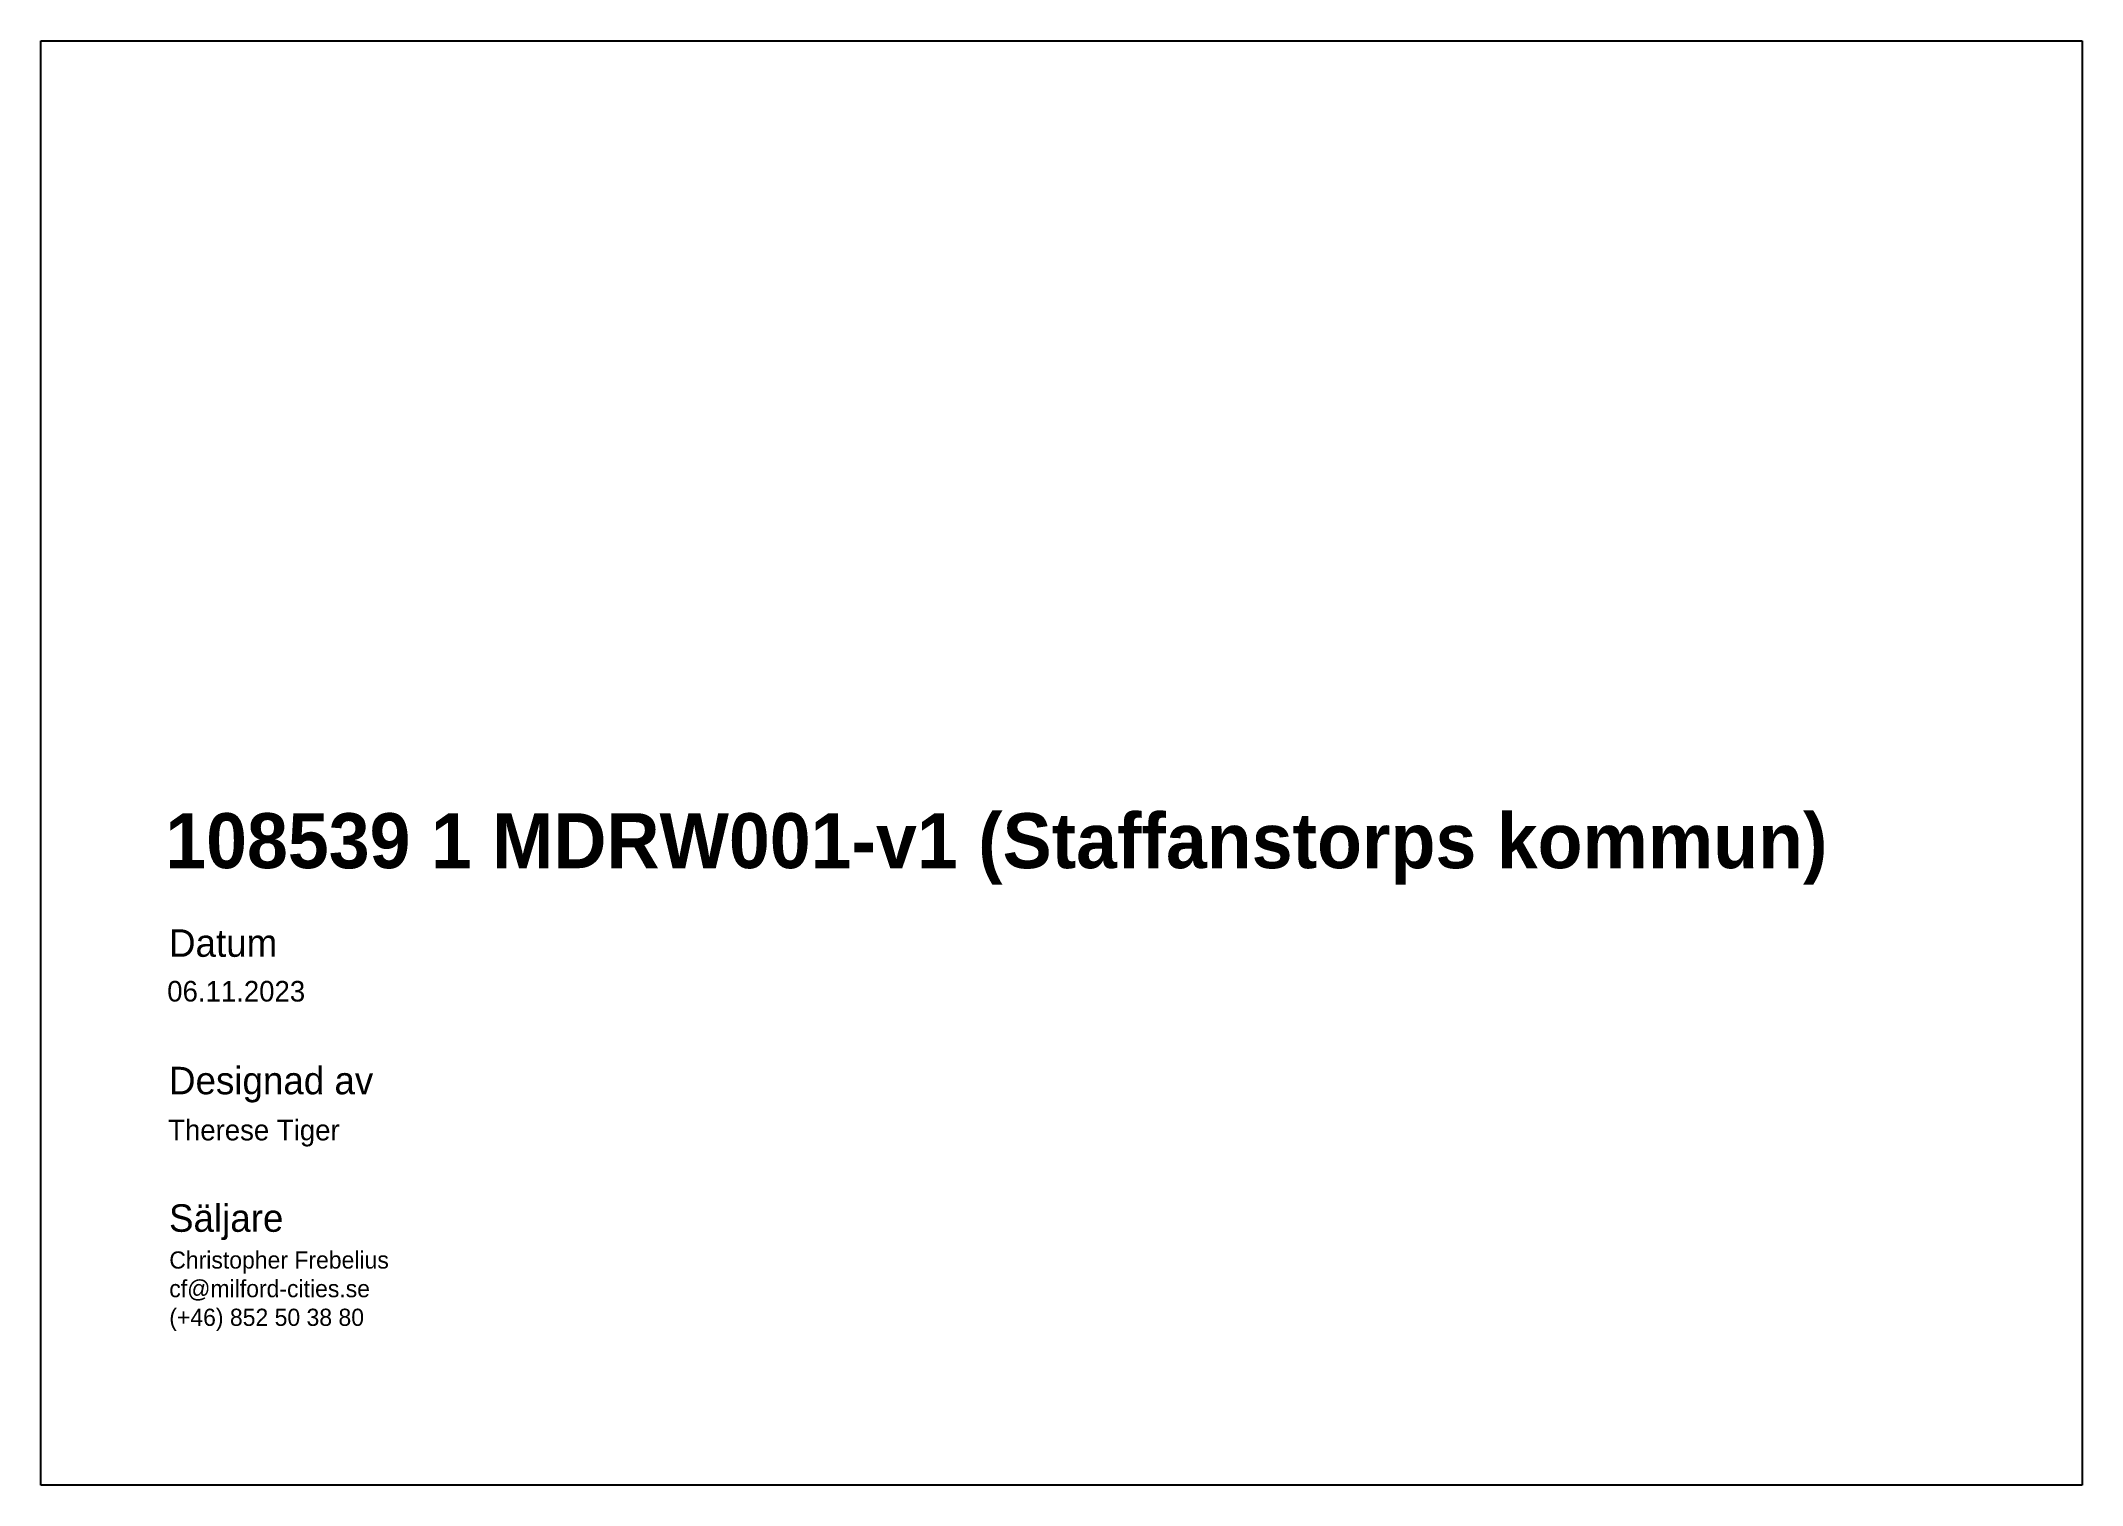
# Paper-space layout 'Frontpage' of a CAD drawing. Header units: millimetres. Extents: x 0 to 297, y 0 to 210.
import ezdxf
from ezdxf.enums import TextEntityAlignment as Align

# ---------------------------------------------------------------- set-up
doc = ezdxf.new("R2018")
doc.units = ezdxf.units.MM
doc.styles.get("Standard").update_dxf_attribs({"font": 'arial.ttf'})
doc.styles.add('Titel - Forside', font='', dxfattribs={"height": 8})
doc.styles.add('Undertitel', font='', dxfattribs={"height": 4})
doc.styles.get('Titel - Forside').set_extended_font_data('Lota Grotesque Alt 2 Black', bold=True)
doc.styles.get('Undertitel').set_extended_font_data('Lota Grotesque Alt 2 Light')
picture_1 = doc.add_image_def('image1.jpg', size_in_pixel=(4961, 3508))

# ---------------------------------------------------------------- blocks, each defined once
blk = doc.blocks.new('*U105')
at = {"color": 7, "true_color": 0xffffff, "insert": (18.88, 80.88), "char_height": 4, "attachment_point": 1, "style": 'Undertitel'}
blk.add_mtext_dynamic_manual_height_columns('Datum \\P^J^JDesignad av\\P^J^JSäljare', width=98.9528, gutter_width=20, heights=[52.41], dxfattribs=at)
at = {"color": 7, "true_color": 0xffffff, "style": 'Titel - Forside'}
blk.add_attdef('PROJECTNAME', (18.33, 89.77), '', height=8, dxfattribs=at)
at = {"style": 'Undertitel'}
for tag, p in [('DATO', (18.62, 70.37)), ('NAVN', (18.76, 50.16))]:
    blk.add_attdef(tag, p, '', height=3, dxfattribs=at)
at = {"lineweight": 30, "flags": 104}
blk.add_attdef('SALGSKONTAKT', text='', height=3, dxfattribs=at).set_placement((18.92, 34.02), align=Align.TOP_LEFT)

psp = doc.layouts.new('Frontpage')

# ---------------------------------------------------------------- block references
ref = psp.add_blockref('*U105', (-0.29, -0.1))
ref.add_attrib('DATO', '06.11.2023', (18.33, 70.27), dxfattribs={"height": 3, "style": 'Undertitel'})
ref.add_attrib('NAVN', 'Therese Tiger', (18.46, 50.07), dxfattribs={"height": 3, "style": 'Undertitel'})
lines = psp.add_mtext('Christopher Frebelius \\Pcf@milford-cities.se \\P(+46) 852 50 38 80', dxfattribs={"insert": (18.63, 33.92), "char_height": 2.5, "attachment_point": 1})
ref.add_attrib('SALGSKONTAKT', '', (18.63, 33.92), dxfattribs={"flags": 104}).embed_mtext(lines)
ref.add_attrib('PROJECTNAME', '108539 1 MDRW001-v1 (Staffanstorps kommun)', (18.04, 89.67), dxfattribs={"color": 7, "true_color": 0xffffff, "height": 8, "style": 'Titel - Forside'})

# ---------------------------------------------------------------- pictures from other files: only their frames are drawn
image = psp.add_image(picture_1, insert=(-0.07, -0.09), size_in_units=(297.15, 210.12))
image.dxf.flags = 7

doc.saveas('drawing.dxf')
